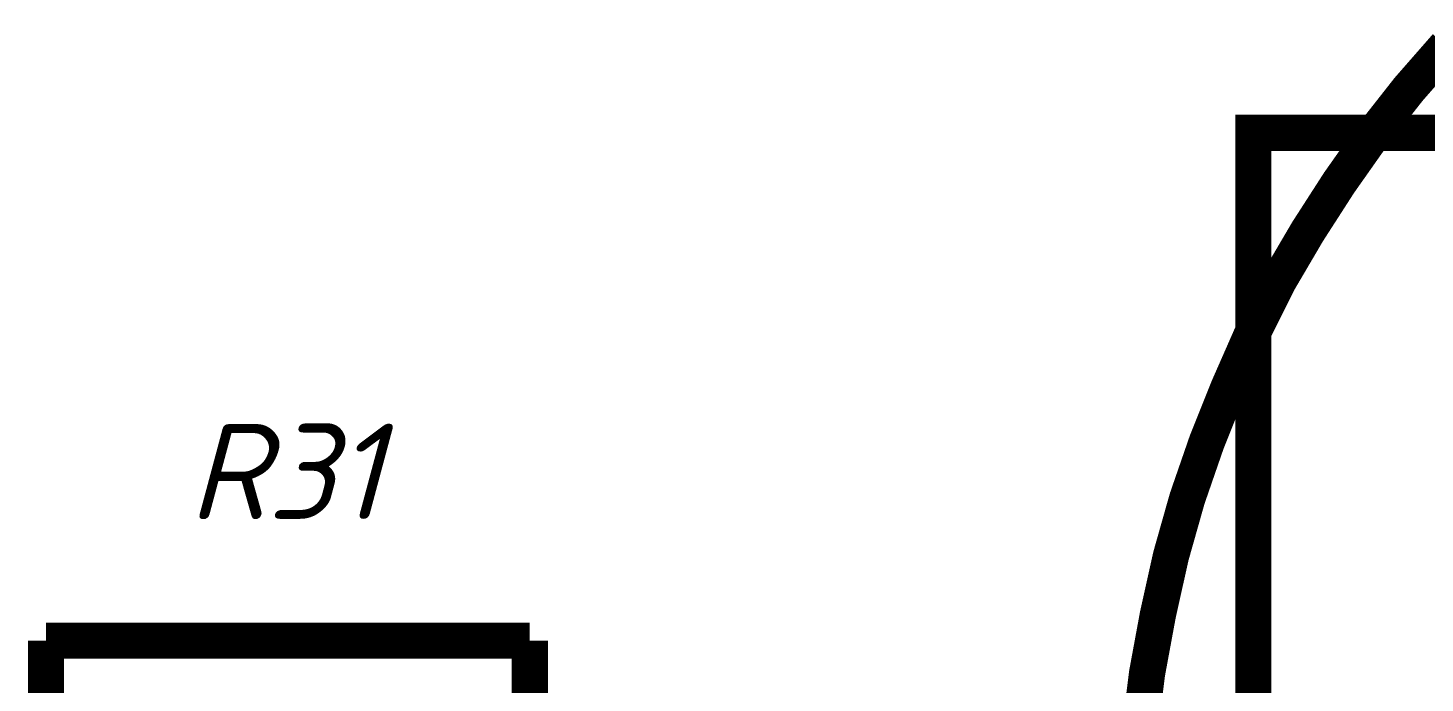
# Model space of a CAD drawing. Header units: inches. Extents: x 0 to 841, y 0 to 594.
# Drawn here: x 277.14 to 306.06, y 118.61 to 132.17 of the extents above; entities that cross this region are included whole.
import ezdxf

# ---------------------------------------------------------------- set-up
doc = ezdxf.new("R2010")
doc.units = ezdxf.units.IN
doc.layers.add('Sheet', color=255, linetype='Continuous')
doc.styles.get("Standard").update_dxf_attribs({"font": 'isocpeui.ttf'})

msp = doc.modelspace()

# ---------------------------------------------------------------- linework, layer by layer
at = {"layer": 'Sheet'}
for points in [[(300.014, 114.991, 0.749, 0.749, 0), (300.036, 116.271, 0.749, 0.749, 0), (300.149, 117.551, 0.749, 0.749, 0), (300.306, 118.809, 0.749, 0.749, 0), (300.53, 120.022, 0.749, 0.749, 0), (300.8, 121.235, 0.749, 0.749, 0), (301.137, 122.425, 0.749, 0.749, 0), (301.541, 123.593, 0.749, 0.749, 0), (301.99, 124.716, 0.749, 0.749, 0), (302.484, 125.839, 0.749, 0.749, 0), (303.023, 126.917, 0.749, 0.749, 0), (303.63, 127.95, 0.749, 0.749, 0), (304.281, 128.961, 0.749, 0.749, 0), (304.977, 129.949, 0.749, 0.749, 0), (305.718, 130.892, 0.749, 0.749, 0), (306.504, 131.79, 0.749, 0.749, 0)], [(306.504, 131.79, 0.749, 0.749, 0), (305.718, 130.892, 0.749, 0.749, 0), (304.977, 129.949, 0.749, 0.749, 0), (304.281, 128.961, 0.749, 0.749, 0), (303.63, 127.95, 0.749, 0.749, 0), (303.023, 126.917, 0.749, 0.749, 0), (302.484, 125.839, 0.749, 0.749, 0), (301.99, 124.716, 0.749, 0.749, 0), (301.541, 123.593, 0.749, 0.749, 0), (301.137, 122.425, 0.749, 0.749, 0), (300.8, 121.235, 0.749, 0.749, 0), (300.53, 120.022, 0.749, 0.749, 0), (300.306, 118.809, 0.749, 0.749, 0), (300.149, 117.551, 0.749, 0.749, 0), (300.036, 116.271, 0.749, 0.749, 0), (300.014, 114.991, 0.749, 0.749, 0)], [(307.515, 112.498, 0.749, 0.749, 0), (302.507, 112.498, 0.749, 0.749, 0), (302.507, 129.994, 0.749, 0.749, 0), (352.52, 129.994, 0.749, 0.749, 0), (352.52, 117.484, 0.749, 0.749, 0), (347.512, 117.484, 0.749, 0.749, 0)], [(277.511, 119.483, 0.749, 0.749, 0), (287.527, 119.483, 0.749, 0.749, 0)], [(277.511, 115.485, 0.749, 0.749, 0), (277.511, 119.483, 0.749, 0.749, 0)], [(287.527, 119.483, 0.749, 0.749, 0), (287.527, 115.485, 0.749, 0.749, 0)]]:
    msp.add_lwpolyline(points, format="xyseb", dxfattribs=at)

# ---------------------------------------------------------------- texts
msp.add_text('R31', height=1.9764, dxfattribs=at).set_placement((280.453, 121.998))

doc.saveas('drawing.dxf')
